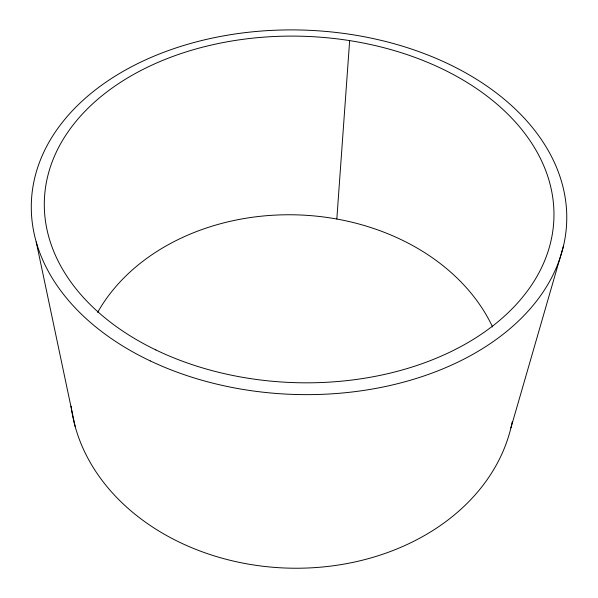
<?xml version="1.0" encoding="UTF-8"?>
<svg xmlns="http://www.w3.org/2000/svg" width="598" height="598" viewBox="0 0 598 598"><rect width="100%" height="100%" fill="white"/><g stroke="black" fill="none" stroke-linecap="round" stroke-linejoin="round"><path stroke-width="0.9" d="M336.824 219.032L349.651 40.604M510.916 427.891L563.436 246.152M36.209 241.913L75.124 426.374M97.646 312.373A213.366 168.27 2.1 0 1 298.985 214.944A213.366 168.27 2.1 0 1 492.573 326.942M512.277 421.642A222.508 176.515 2.1 0 1 286.412 568.063A222.508 176.515 2.1 0 1 71.095 406.147M155.876 349.957A254.935 173.233 2.1 0 0 553.285 227.173A254.935 173.233 2.1 0 0 188.221 51.256A254.935 173.233 2.1 0 0 155.876 349.957M150.262 360.908A267.844 182.233 2.1 0 0 566.194 229.453A267.844 182.233 2.1 0 0 180.618 46.435A267.844 182.233 2.1 0 0 150.262 360.908"/></g></svg>
